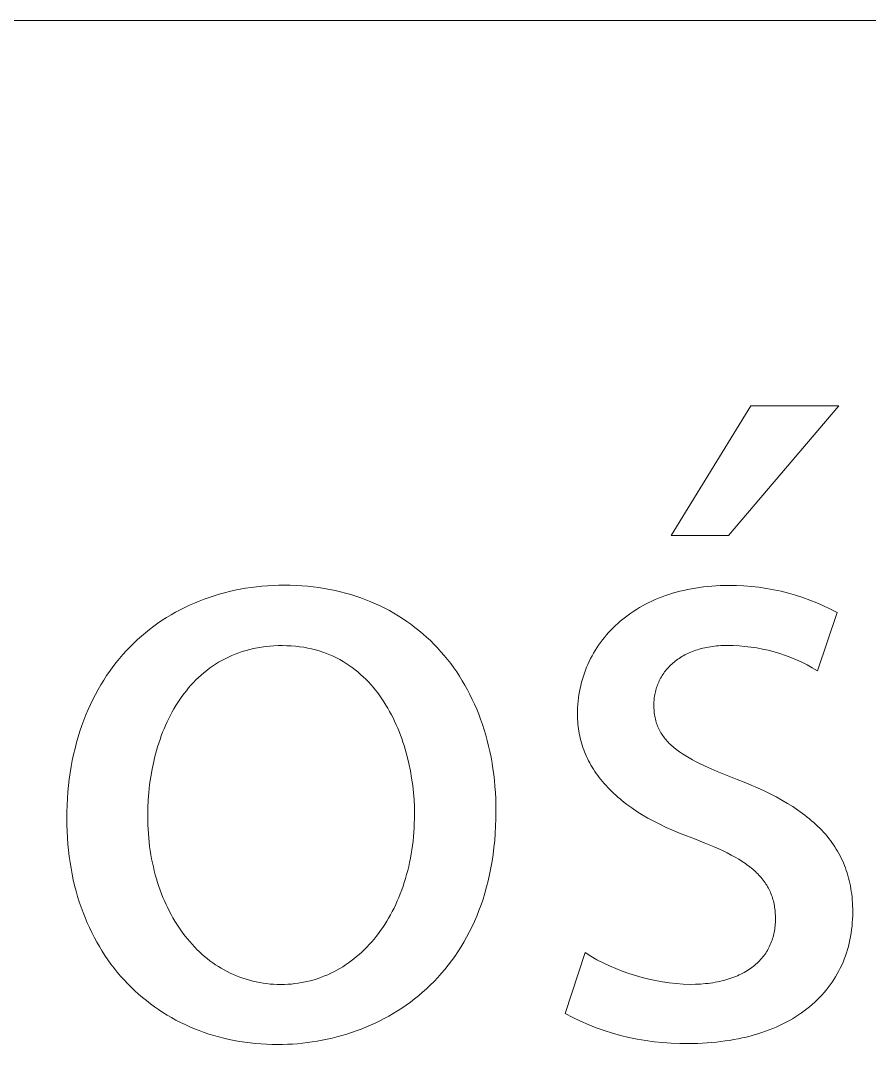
# Model space of a CAD drawing. Header units: millimetres. Extents: x 578 to 4608, y -138 to 2677.
# Drawn here: x 4039.13 to 4076.89, y -71.23 to -25.69 of the extents above; entities that cross this region are included whole.
import ezdxf

# ---------------------------------------------------------------- set-up
doc = ezdxf.new("R2010")
doc.units = ezdxf.units.MM
doc.header["$MEASUREMENT"] = 0
doc.layers.add('Domyślny', color=7, linetype='Continuous', true_color=0x000000)

msp = doc.modelspace()

# ---------------------------------------------------------------- linework, layer by layer
at = {"layer": 'Domyślny', "color": 18, "lineweight": 15, "true_color": 0x000000}
for p, q in [((3085.215, -25.685), (4604.452, -25.685)), ((4068.06, -48.598), (4071.603, -42.827)), ((4075.521, -42.827), (4070.609, -48.598)), ((4071.603, -42.827), (4075.521, -42.827)), ((4070.609, -48.598), (4068.06, -48.598)), ((4048.665, -51.029), (4048.902, -50.982)), ((4048.902, -50.982), (4049.14, -50.941)), ((4049.14, -50.941), (4049.381, -50.905)), ((4049.381, -50.905), (4049.624, -50.874)), ((4049.624, -50.874), (4049.869, -50.849)), ((4049.869, -50.849), (4050.115, -50.83)), ((4050.115, -50.83), (4050.364, -50.816)), ((4050.364, -50.816), (4050.614, -50.807)), ((4050.614, -50.807), (4050.866, -50.804)), ((4050.866, -50.804), (4051.128, -50.807)), ((4051.128, -50.807), (4051.387, -50.816)), ((4051.387, -50.816), (4051.643, -50.831)), ((4051.643, -50.831), (4051.897, -50.852)), ((4051.897, -50.852), (4052.147, -50.878)), ((4052.147, -50.878), (4052.395, -50.91)), ((4052.395, -50.91), (4052.64, -50.948)), ((4052.64, -50.948), (4052.881, -50.991)), ((4052.881, -50.991), (4053.12, -51.04)), ((4068.622, -51.032), (4068.792, -50.994)), ((4068.792, -50.994), (4068.965, -50.96)), ((4068.965, -50.96), (4069.141, -50.93)), ((4069.141, -50.93), (4069.319, -50.903)), ((4069.319, -50.903), (4069.499, -50.879)), ((4069.499, -50.879), (4069.683, -50.859)), ((4069.683, -50.859), (4069.868, -50.842)), ((4069.868, -50.842), (4070.057, -50.829)), ((4070.057, -50.829), (4070.247, -50.82)), ((4070.247, -50.82), (4070.441, -50.814)), ((4070.441, -50.814), (4070.636, -50.812)), ((4070.636, -50.812), (4070.97, -50.816)), ((4070.97, -50.816), (4071.304, -50.83)), ((4071.304, -50.83), (4071.636, -50.856)), ((4071.636, -50.856), (4071.968, -50.893)), ((4071.968, -50.893), (4072.298, -50.942)), ((4072.298, -50.942), (4072.627, -51.001)), ((4072.627, -51.001), (4072.953, -51.071)), ((4047.078, -51.506), (4047.297, -51.422)), ((4047.297, -51.422), (4047.519, -51.344)), ((4047.519, -51.344), (4047.743, -51.27)), ((4047.743, -51.27), (4047.97, -51.202)), ((4047.97, -51.202), (4048.199, -51.139)), ((4048.199, -51.139), (4048.431, -51.081)), ((4048.431, -51.081), (4048.665, -51.029)), ((4053.12, -51.04), (4053.356, -51.095)), ((4053.356, -51.095), (4053.588, -51.155)), ((4053.588, -51.155), (4053.818, -51.22)), ((4053.818, -51.22), (4054.044, -51.291)), ((4054.044, -51.291), (4054.267, -51.367)), ((4054.267, -51.367), (4054.487, -51.449)), ((4054.487, -51.449), (4054.703, -51.535)), ((4067.212, -51.509), (4067.358, -51.444)), ((4067.358, -51.444), (4067.506, -51.382)), ((4067.506, -51.382), (4067.658, -51.322)), ((4067.658, -51.322), (4067.811, -51.266)), ((4067.811, -51.266), (4067.968, -51.213)), ((4067.968, -51.213), (4068.128, -51.163)), ((4068.128, -51.163), (4068.29, -51.116)), ((4068.29, -51.116), (4068.455, -51.072)), ((4068.455, -51.072), (4068.622, -51.032)), ((4072.953, -51.071), (4073.277, -51.153)), ((4073.277, -51.153), (4073.598, -51.245)), ((4073.598, -51.245), (4073.915, -51.348)), ((4073.915, -51.348), (4074.229, -51.462)), ((4074.229, -51.462), (4074.539, -51.586)), ((4046.027, -52.004), (4046.232, -51.895)), ((4046.232, -51.895), (4046.439, -51.79)), ((4046.439, -51.79), (4046.649, -51.69)), ((4046.649, -51.69), (4046.862, -51.596)), ((4046.862, -51.596), (4047.078, -51.506)), ((4054.703, -51.535), (4054.916, -51.627)), ((4054.916, -51.627), (4055.126, -51.724)), ((4055.126, -51.724), (4055.332, -51.826)), ((4055.332, -51.826), (4055.534, -51.933)), ((4066.399, -51.958), (4066.527, -51.877)), ((4066.527, -51.877), (4066.659, -51.798)), ((4066.659, -51.798), (4066.793, -51.721)), ((4066.793, -51.721), (4066.93, -51.648)), ((4066.93, -51.648), (4067.07, -51.577)), ((4067.07, -51.577), (4067.212, -51.509)), ((4074.539, -51.586), (4074.844, -51.721)), ((4074.844, -51.721), (4075.145, -51.865)), ((4075.145, -51.865), (4075.441, -52.02)), ((4045.243, -52.494), (4045.434, -52.364)), ((4045.434, -52.364), (4045.628, -52.239)), ((4045.628, -52.239), (4045.826, -52.119)), ((4045.826, -52.119), (4046.027, -52.004)), ((4055.534, -51.933), (4055.733, -52.045)), ((4055.733, -52.045), (4055.929, -52.162)), ((4055.929, -52.162), (4056.12, -52.284)), ((4056.12, -52.284), (4056.308, -52.41)), ((4065.803, -52.404), (4065.916, -52.31)), ((4065.916, -52.31), (4066.032, -52.218)), ((4066.032, -52.218), (4066.152, -52.129)), ((4066.152, -52.129), (4066.274, -52.042)), ((4066.274, -52.042), (4066.399, -51.958)), ((4075.441, -52.02), (4074.569, -54.61)), ((4044.69, -52.914), (4044.871, -52.769)), ((4044.871, -52.769), (4045.055, -52.629)), ((4045.055, -52.629), (4045.243, -52.494)), ((4056.308, -52.41), (4056.493, -52.542)), ((4056.493, -52.542), (4056.673, -52.678)), ((4056.673, -52.678), (4056.85, -52.819)), ((4056.85, -52.819), (4057.023, -52.964)), ((4065.283, -52.908), (4065.38, -52.803)), ((4065.38, -52.803), (4065.481, -52.7)), ((4065.481, -52.7), (4065.585, -52.599)), ((4065.585, -52.599), (4065.692, -52.5)), ((4065.692, -52.5), (4065.803, -52.404)), ((4044.171, -53.378), (4044.34, -53.218)), ((4044.34, -53.218), (4044.513, -53.064)), ((4044.513, -53.064), (4044.69, -52.914)), ((4057.023, -52.964), (4057.191, -53.114)), ((4057.191, -53.114), (4057.356, -53.268)), ((4057.356, -53.268), (4057.517, -53.427)), ((4064.923, -53.35), (4065.008, -53.236)), ((4065.008, -53.236), (4065.097, -53.125)), ((4065.097, -53.125), (4065.188, -53.015)), ((4065.188, -53.015), (4065.283, -52.908)), ((4043.686, -53.885), (4043.844, -53.711)), ((4043.844, -53.711), (4044.005, -53.542)), ((4044.005, -53.542), (4044.171, -53.378)), ((4049.159, -53.707), (4048.995, -53.756)), ((4049.326, -53.662), (4049.159, -53.707)), ((4049.496, -53.622), (4049.326, -53.662)), ((4049.67, -53.587), (4049.496, -53.622)), ((4049.848, -53.557), (4049.67, -53.587)), ((4050.028, -53.533), (4049.848, -53.557)), ((4050.213, -53.514), (4050.028, -53.533)), ((4050.4, -53.5), (4050.213, -53.514)), ((4050.591, -53.491), (4050.4, -53.5)), ((4050.786, -53.489), (4050.591, -53.491)), ((4050.981, -53.492), (4050.786, -53.489)), ((4051.172, -53.501), (4050.981, -53.492)), ((4051.36, -53.516), (4051.172, -53.501)), ((4051.544, -53.536), (4051.36, -53.516)), ((4051.724, -53.563), (4051.544, -53.536)), ((4051.901, -53.595), (4051.724, -53.563)), ((4052.074, -53.632), (4051.901, -53.595)), ((4052.244, -53.675), (4052.074, -53.632)), ((4052.41, -53.723), (4052.244, -53.675)), ((4052.573, -53.776), (4052.41, -53.723)), ((4057.517, -53.427), (4057.674, -53.591)), ((4057.674, -53.591), (4057.827, -53.759)), ((4064.616, -53.822), (4064.688, -53.702)), ((4064.688, -53.702), (4064.763, -53.582)), ((4064.763, -53.582), (4064.841, -53.465)), ((4064.841, -53.465), (4064.923, -53.35)), ((4069.088, -53.72), (4069.014, -53.748)), ((4069.163, -53.694), (4069.088, -53.72)), ((4069.239, -53.67), (4069.163, -53.694)), ((4069.317, -53.646), (4069.239, -53.67)), ((4069.397, -53.624), (4069.317, -53.646)), ((4069.477, -53.604), (4069.397, -53.624)), ((4069.56, -53.585), (4069.477, -53.604)), ((4069.643, -53.568), (4069.56, -53.585)), ((4069.728, -53.552), (4069.643, -53.568)), ((4069.815, -53.538), (4069.728, -53.552)), ((4069.902, -53.525), (4069.815, -53.538)), ((4069.992, -53.514), (4069.902, -53.525)), ((4070.082, -53.505), (4069.992, -53.514)), ((4070.174, -53.497), (4070.082, -53.505)), ((4070.267, -53.491), (4070.174, -53.497)), ((4070.362, -53.487), (4070.267, -53.491)), ((4070.458, -53.484), (4070.362, -53.487)), ((4070.556, -53.483), (4070.458, -53.484)), ((4070.82, -53.486), (4070.556, -53.483)), ((4071.083, -53.499), (4070.82, -53.486)), ((4071.346, -53.521), (4071.083, -53.499)), ((4071.608, -53.551), (4071.346, -53.521)), ((4071.869, -53.591), (4071.608, -53.551)), ((4072.129, -53.64), (4071.869, -53.591)), ((4072.386, -53.698), (4072.129, -53.64)), ((4072.641, -53.765), (4072.386, -53.698)), ((4043.383, -54.247), (4043.533, -54.064)), ((4043.533, -54.064), (4043.686, -53.885)), ((4048.082, -54.15), (4047.941, -54.231)), ((4048.226, -54.074), (4048.082, -54.15)), ((4048.373, -54.001), (4048.226, -54.074)), ((4048.524, -53.933), (4048.373, -54.001)), ((4048.677, -53.87), (4048.524, -53.933)), ((4048.835, -53.811), (4048.677, -53.87)), ((4048.995, -53.756), (4048.835, -53.811)), ((4052.731, -53.834), (4052.573, -53.776)), ((4052.887, -53.897), (4052.731, -53.834)), ((4053.039, -53.964), (4052.887, -53.897)), ((4053.188, -54.037), (4053.039, -53.964)), ((4053.333, -54.113), (4053.188, -54.037)), ((4053.474, -54.194), (4053.333, -54.113)), ((4053.613, -54.28), (4053.474, -54.194)), ((4057.827, -53.759), (4057.975, -53.931)), ((4057.975, -53.931), (4058.12, -54.107)), ((4058.12, -54.107), (4058.26, -54.288)), ((4064.361, -54.323), (4064.42, -54.195)), ((4064.42, -54.195), (4064.482, -54.069)), ((4064.482, -54.069), (4064.547, -53.945)), ((4064.547, -53.945), (4064.616, -53.822)), ((4068.247, -54.178), (4068.193, -54.222)), ((4068.303, -54.136), (4068.247, -54.178)), ((4068.36, -54.095), (4068.303, -54.136)), ((4068.419, -54.055), (4068.36, -54.095)), ((4068.479, -54.016), (4068.419, -54.055)), ((4068.541, -53.978), (4068.479, -54.016)), ((4068.604, -53.941), (4068.541, -53.978)), ((4068.669, -53.906), (4068.604, -53.941)), ((4068.735, -53.872), (4068.669, -53.906)), ((4068.803, -53.839), (4068.735, -53.872)), ((4068.872, -53.807), (4068.803, -53.839)), ((4068.942, -53.777), (4068.872, -53.807)), ((4069.014, -53.748), (4068.942, -53.777)), ((4072.894, -53.841), (4072.641, -53.765)), ((4073.144, -53.926), (4072.894, -53.841)), ((4073.391, -54.019), (4073.144, -53.926)), ((4073.634, -54.121), (4073.391, -54.019)), ((4073.874, -54.231), (4073.634, -54.121)), ((4042.961, -54.825), (4043.098, -54.628)), ((4043.098, -54.628), (4043.238, -54.435)), ((4043.238, -54.435), (4043.383, -54.247)), ((4047.411, -54.595), (4047.287, -54.695)), ((4047.539, -54.498), (4047.411, -54.595)), ((4047.67, -54.405), (4047.539, -54.498)), ((4047.804, -54.316), (4047.67, -54.405)), ((4047.941, -54.231), (4047.804, -54.316)), ((4053.748, -54.369), (4053.613, -54.28)), ((4053.879, -54.463), (4053.748, -54.369)), ((4054.008, -54.56), (4053.879, -54.463)), ((4054.132, -54.662), (4054.008, -54.56)), ((4058.26, -54.288), (4058.395, -54.473)), ((4058.395, -54.473), (4058.527, -54.661)), ((4064.206, -54.715), (4064.254, -54.583)), ((4064.254, -54.583), (4064.306, -54.452)), ((4064.306, -54.452), (4064.361, -54.323)), ((4067.815, -54.607), (4067.774, -54.659)), ((4067.856, -54.556), (4067.815, -54.607)), ((4067.9, -54.505), (4067.856, -54.556)), ((4067.945, -54.455), (4067.9, -54.505)), ((4067.991, -54.407), (4067.945, -54.455)), ((4068.039, -54.359), (4067.991, -54.407)), ((4068.089, -54.312), (4068.039, -54.359)), ((4068.14, -54.267), (4068.089, -54.312)), ((4068.193, -54.222), (4068.14, -54.267)), ((4074.11, -54.349), (4073.874, -54.231)), ((4074.342, -54.476), (4074.11, -54.349)), ((4074.569, -54.61), (4074.342, -54.476)), ((4042.702, -55.234), (4042.829, -55.027)), ((4042.829, -55.027), (4042.961, -54.825)), ((4046.933, -55.018), (4046.821, -55.132)), ((4047.048, -54.907), (4046.933, -55.018)), ((4047.166, -54.799), (4047.048, -54.907)), ((4047.287, -54.695), (4047.166, -54.799)), ((4054.254, -54.767), (4054.132, -54.662)), ((4054.372, -54.875), (4054.254, -54.767)), ((4054.488, -54.987), (4054.372, -54.875)), ((4054.599, -55.103), (4054.488, -54.987)), ((4054.708, -55.222), (4054.599, -55.103)), ((4058.527, -54.661), (4058.654, -54.854)), ((4058.654, -54.854), (4058.777, -55.051)), ((4058.777, -55.051), (4058.895, -55.252)), ((4064.082, -55.119), (4064.12, -54.983)), ((4064.12, -54.983), (4064.161, -54.848)), ((4064.161, -54.848), (4064.206, -54.715)), ((4067.51, -55.108), (4067.484, -55.168)), ((4067.537, -55.049), (4067.51, -55.108)), ((4067.566, -54.991), (4067.537, -55.049)), ((4067.597, -54.934), (4067.566, -54.991)), ((4067.629, -54.878), (4067.597, -54.934)), ((4067.663, -54.822), (4067.629, -54.878)), ((4067.699, -54.767), (4067.663, -54.822)), ((4067.736, -54.713), (4067.699, -54.767)), ((4067.774, -54.659), (4067.736, -54.713)), ((4042.461, -55.66), (4042.579, -55.445)), ((4042.579, -55.445), (4042.702, -55.234)), ((4046.505, -55.495), (4046.405, -55.622)), ((4046.607, -55.371), (4046.505, -55.495)), ((4046.712, -55.25), (4046.607, -55.371)), ((4046.821, -55.132), (4046.712, -55.25)), ((4054.814, -55.343), (4054.708, -55.222)), ((4054.916, -55.468), (4054.814, -55.343)), ((4055.015, -55.596), (4054.916, -55.468)), ((4058.895, -55.252), (4059.009, -55.457)), ((4059.009, -55.457), (4059.118, -55.666)), ((4063.965, -55.676), (4063.989, -55.535)), ((4063.989, -55.535), (4064.016, -55.395)), ((4064.016, -55.395), (4064.047, -55.257)), ((4064.047, -55.257), (4064.082, -55.119)), ((4067.363, -55.537), (4067.349, -55.601)), ((4067.379, -55.474), (4067.363, -55.537)), ((4067.397, -55.412), (4067.379, -55.474)), ((4067.416, -55.35), (4067.397, -55.412)), ((4067.437, -55.288), (4067.416, -55.35)), ((4067.46, -55.228), (4067.437, -55.288)), ((4067.484, -55.168), (4067.46, -55.228)), ((4042.239, -56.105), (4042.348, -55.881)), ((4042.348, -55.881), (4042.461, -55.66)), ((4046.126, -56.019), (4046.039, -56.157)), ((4046.216, -55.884), (4046.126, -56.019)), ((4046.309, -55.751), (4046.216, -55.884)), ((4046.405, -55.622), (4046.309, -55.751)), ((4055.111, -55.726), (4055.015, -55.596)), ((4055.204, -55.859), (4055.111, -55.726)), ((4055.294, -55.995), (4055.204, -55.859)), ((4055.38, -56.133), (4055.294, -55.995)), ((4059.118, -55.666), (4059.222, -55.879)), ((4059.222, -55.879), (4059.322, -56.095)), ((4063.916, -56.105), (4063.929, -55.961)), ((4063.929, -55.961), (4063.945, -55.818)), ((4063.945, -55.818), (4063.965, -55.676)), ((4067.298, -55.993), (4067.295, -56.06)), ((4067.302, -55.927), (4067.298, -55.993)), ((4067.308, -55.861), (4067.302, -55.927)), ((4067.316, -55.795), (4067.308, -55.861)), ((4067.325, -55.73), (4067.316, -55.795)), ((4067.336, -55.665), (4067.325, -55.73)), ((4067.349, -55.601), (4067.336, -55.665)), ((4042.037, -56.568), (4042.136, -56.334)), ((4042.136, -56.334), (4042.239, -56.105)), ((4045.874, -56.441), (4045.797, -56.586)), ((4045.955, -56.298), (4045.874, -56.441)), ((4046.039, -56.157), (4045.955, -56.298)), ((4055.464, -56.273), (4055.38, -56.133)), ((4055.544, -56.416), (4055.464, -56.273)), ((4055.622, -56.56), (4055.544, -56.416)), ((4059.322, -56.095), (4059.417, -56.315)), ((4059.417, -56.315), (4059.508, -56.539)), ((4063.899, -56.543), (4063.901, -56.396)), ((4063.901, -56.396), (4063.907, -56.25)), ((4063.907, -56.25), (4063.916, -56.105)), ((4067.295, -56.06), (4067.295, -56.127)), ((4067.295, -56.127), (4067.295, -56.202)), ((4067.295, -56.202), (4067.298, -56.277)), ((4067.298, -56.277), (4067.302, -56.35)), ((4067.302, -56.35), (4067.308, -56.421)), ((4067.308, -56.421), (4067.316, -56.492)), ((4041.855, -57.048), (4041.943, -56.806)), ((4041.943, -56.806), (4042.037, -56.568)), ((4045.65, -56.883), (4045.581, -57.035)), ((4045.722, -56.734), (4045.65, -56.883)), ((4045.797, -56.586), (4045.722, -56.734)), ((4055.697, -56.707), (4055.622, -56.56)), ((4055.768, -56.855), (4055.697, -56.707)), ((4055.837, -57.005), (4055.768, -56.855)), ((4059.508, -56.539), (4059.593, -56.766)), ((4059.593, -56.766), (4059.674, -56.997)), ((4063.9, -56.652), (4063.899, -56.543)), ((4063.904, -56.761), (4063.9, -56.652)), ((4063.91, -56.869), (4063.904, -56.761)), ((4063.919, -56.976), (4063.91, -56.869)), ((4067.316, -56.492), (4067.326, -56.561)), ((4067.326, -56.561), (4067.337, -56.629)), ((4067.337, -56.629), (4067.35, -56.696)), ((4067.35, -56.696), (4067.364, -56.762)), ((4067.364, -56.762), (4067.381, -56.827)), ((4067.381, -56.827), (4067.399, -56.89)), ((4067.399, -56.89), (4067.419, -56.953)), ((4041.694, -57.546), (4041.772, -57.295)), ((4041.772, -57.295), (4041.855, -57.048)), ((4045.452, -57.344), (4045.392, -57.502)), ((4045.515, -57.189), (4045.452, -57.344)), ((4045.581, -57.035), (4045.515, -57.189)), ((4055.903, -57.157), (4055.837, -57.005)), ((4055.965, -57.31), (4055.903, -57.157)), ((4056.025, -57.465), (4055.965, -57.31)), ((4059.674, -56.997), (4059.75, -57.232)), ((4059.75, -57.232), (4059.821, -57.47)), ((4063.93, -57.083), (4063.919, -56.976)), ((4063.943, -57.189), (4063.93, -57.083)), ((4063.959, -57.295), (4063.943, -57.189)), ((4063.978, -57.4), (4063.959, -57.295)), ((4067.419, -56.953), (4067.441, -57.015)), ((4067.441, -57.015), (4067.464, -57.076)), ((4067.464, -57.076), (4067.49, -57.135)), ((4067.49, -57.135), (4067.517, -57.194)), ((4067.517, -57.194), (4067.545, -57.252)), ((4067.545, -57.252), (4067.576, -57.309)), ((4067.576, -57.309), (4067.609, -57.365)), ((4067.609, -57.365), (4067.643, -57.421)), ((4041.554, -58.061), (4041.621, -57.801)), ((4041.621, -57.801), (4041.694, -57.546)), ((4045.281, -57.822), (4045.229, -57.984)), ((4045.335, -57.661), (4045.281, -57.822)), ((4045.392, -57.502), (4045.335, -57.661)), ((4056.082, -57.62), (4056.025, -57.465)), ((4056.137, -57.777), (4056.082, -57.62)), ((4056.188, -57.935), (4056.137, -57.777)), ((4059.821, -57.47), (4059.887, -57.711)), ((4059.887, -57.711), (4059.948, -57.956)), ((4063.998, -57.504), (4063.978, -57.4)), ((4064.022, -57.608), (4063.998, -57.504)), ((4064.048, -57.711), (4064.022, -57.608)), ((4064.076, -57.814), (4064.048, -57.711)), ((4064.107, -57.915), (4064.076, -57.814)), ((4067.643, -57.421), (4067.679, -57.475)), ((4067.679, -57.475), (4067.717, -57.529)), ((4067.717, -57.529), (4067.756, -57.582)), ((4067.756, -57.582), (4067.798, -57.635)), ((4067.798, -57.635), (4067.841, -57.686)), ((4067.841, -57.686), (4067.886, -57.737)), ((4067.886, -57.737), (4067.933, -57.788)), ((4067.933, -57.788), (4067.982, -57.838)), ((4067.982, -57.838), (4068.032, -57.887)), ((4041.492, -58.325), (4041.554, -58.061)), ((4045.181, -58.147), (4045.135, -58.312)), ((4045.229, -57.984), (4045.181, -58.147)), ((4056.236, -58.094), (4056.188, -57.935)), ((4056.325, -58.414), (4056.236, -58.094)), ((4059.948, -57.956), (4060.004, -58.204)), ((4060.004, -58.204), (4060.054, -58.455)), ((4064.14, -58.016), (4064.107, -57.915)), ((4064.176, -58.117), (4064.14, -58.016)), ((4064.214, -58.217), (4064.176, -58.117)), ((4064.255, -58.316), (4064.214, -58.217)), ((4068.032, -57.887), (4068.085, -57.935)), ((4068.085, -57.935), (4068.139, -57.983)), ((4068.139, -57.983), (4068.195, -58.031)), ((4068.195, -58.031), (4068.253, -58.078)), ((4068.253, -58.078), (4068.313, -58.125)), ((4068.313, -58.125), (4068.375, -58.171)), ((4068.375, -58.171), (4068.439, -58.217)), ((4068.439, -58.217), (4068.572, -58.307)), ((4041.385, -58.865), (4041.435, -58.593)), ((4041.435, -58.593), (4041.492, -58.325)), ((4045.053, -58.646), (4044.982, -58.984)), ((4045.093, -58.479), (4045.053, -58.646)), ((4045.135, -58.312), (4045.093, -58.479)), ((4056.403, -58.737), (4056.325, -58.414)), ((4056.469, -59.06), (4056.403, -58.737)), ((4060.054, -58.455), (4060.1, -58.71)), ((4060.1, -58.71), (4060.141, -58.968)), ((4064.298, -58.414), (4064.255, -58.316)), ((4064.344, -58.512), (4064.298, -58.414)), ((4064.392, -58.609), (4064.344, -58.512)), ((4064.443, -58.705), (4064.392, -58.609)), ((4064.496, -58.801), (4064.443, -58.705)), ((4068.572, -58.307), (4068.712, -58.397)), ((4068.712, -58.397), (4068.86, -58.485)), ((4068.86, -58.485), (4069.016, -58.572)), ((4069.016, -58.572), (4069.179, -58.659)), ((4069.179, -58.659), (4069.35, -58.745)), ((4069.35, -58.745), (4069.715, -58.916)), ((4041.3, -59.422), (4041.34, -59.142)), ((4041.34, -59.142), (4041.385, -58.865)), ((4044.982, -58.984), (4044.922, -59.325)), ((4056.525, -59.384), (4056.469, -59.06)), ((4060.141, -58.968), (4060.176, -59.228)), ((4064.552, -58.896), (4064.496, -58.801)), ((4064.61, -58.99), (4064.552, -58.896)), ((4064.671, -59.083), (4064.61, -58.99)), ((4064.735, -59.176), (4064.671, -59.083)), ((4064.801, -59.268), (4064.735, -59.176)), ((4069.715, -58.916), (4070.111, -59.089)), ((4070.111, -59.089), (4070.999, -59.442)), ((4041.267, -59.707), (4041.3, -59.422)), ((4044.922, -59.325), (4044.873, -59.669)), ((4056.571, -59.708), (4056.525, -59.384)), ((4060.176, -59.228), (4060.206, -59.492)), ((4060.206, -59.492), (4060.23, -59.759)), ((4064.869, -59.359), (4064.801, -59.268)), ((4064.94, -59.449), (4064.869, -59.359)), ((4065.014, -59.539), (4064.94, -59.449)), ((4065.09, -59.627), (4065.014, -59.539)), ((4065.169, -59.715), (4065.09, -59.627)), ((4070.999, -59.442), (4071.312, -59.565)), ((4071.312, -59.565), (4071.616, -59.691)), ((4041.218, -60.289), (4041.24, -59.996)), ((4041.24, -59.996), (4041.267, -59.707)), ((4044.835, -60.015), (4044.808, -60.362)), ((4044.873, -59.669), (4044.835, -60.015)), ((4056.606, -60.03), (4056.571, -59.708)), ((4056.631, -60.349), (4056.606, -60.03)), ((4060.23, -59.759), (4060.249, -60.029)), ((4060.249, -60.029), (4060.263, -60.302)), ((4065.25, -59.803), (4065.169, -59.715)), ((4065.334, -59.889), (4065.25, -59.803)), ((4065.421, -59.975), (4065.334, -59.889)), ((4065.51, -60.059), (4065.421, -59.975)), ((4065.601, -60.143), (4065.51, -60.059)), ((4071.616, -59.691), (4071.91, -59.819)), ((4071.91, -59.819), (4072.194, -59.95)), ((4072.194, -59.95), (4072.469, -60.084)), ((4072.469, -60.084), (4072.734, -60.221)), ((4041.203, -60.586), (4041.218, -60.289)), ((4044.808, -60.362), (4044.792, -60.71)), ((4056.646, -60.665), (4056.631, -60.349)), ((4060.263, -60.302), (4060.271, -60.578)), ((4065.696, -60.226), (4065.601, -60.143)), ((4065.793, -60.309), (4065.696, -60.226)), ((4065.892, -60.39), (4065.793, -60.309)), ((4066.099, -60.55), (4065.892, -60.39)), ((4066.316, -60.707), (4066.099, -60.55)), ((4072.734, -60.221), (4072.989, -60.361)), ((4072.989, -60.361), (4073.234, -60.504)), ((4073.234, -60.504), (4073.47, -60.651)), ((4041.19, -61.192), (4041.193, -60.887)), ((4041.193, -60.887), (4041.203, -60.586)), ((4044.792, -60.71), (4044.787, -61.058)), ((4056.651, -60.977), (4056.646, -60.665)), ((4056.649, -61.183), (4056.651, -60.977)), ((4060.271, -60.578), (4060.274, -60.856)), ((4060.274, -60.856), (4060.271, -61.192)), ((4066.543, -60.861), (4066.316, -60.707)), ((4066.781, -61.01), (4066.543, -60.861)), ((4067.03, -61.156), (4066.781, -61.01)), ((4073.47, -60.651), (4073.695, -60.801)), ((4073.695, -60.801), (4073.911, -60.956)), ((4073.911, -60.956), (4074.015, -61.034)), ((4041.193, -61.479), (4041.19, -61.192)), ((4041.202, -61.763), (4041.193, -61.479)), ((4044.787, -61.058), (4044.789, -61.257)), ((4044.789, -61.257), (4044.794, -61.455)), ((4044.794, -61.455), (4044.803, -61.651)), ((4056.634, -61.588), (4056.643, -61.386)), ((4056.643, -61.386), (4056.649, -61.183)), ((4060.271, -61.192), (4060.26, -61.521)), ((4067.289, -61.299), (4067.03, -61.156)), ((4067.558, -61.437), (4067.289, -61.299)), ((4067.838, -61.572), (4067.558, -61.437)), ((4074.015, -61.034), (4074.117, -61.114)), ((4074.117, -61.114), (4074.216, -61.194)), ((4074.216, -61.194), (4074.313, -61.276)), ((4074.313, -61.276), (4074.408, -61.359)), ((4074.408, -61.359), (4074.499, -61.443)), ((4074.499, -61.443), (4074.589, -61.527)), ((4041.217, -62.043), (4041.202, -61.763)), ((4044.803, -61.651), (4044.815, -61.845)), ((4044.815, -61.845), (4044.831, -62.038)), ((4056.605, -61.986), (4056.621, -61.788)), ((4056.621, -61.788), (4056.634, -61.588)), ((4060.242, -61.845), (4060.217, -62.163)), ((4060.26, -61.521), (4060.242, -61.845)), ((4068.129, -61.703), (4067.838, -61.572)), ((4068.431, -61.83), (4068.129, -61.703)), ((4068.743, -61.953), (4068.431, -61.83)), ((4074.589, -61.527), (4074.676, -61.613)), ((4074.676, -61.613), (4074.76, -61.701)), ((4074.76, -61.701), (4074.842, -61.789)), ((4074.842, -61.789), (4074.921, -61.878)), ((4074.921, -61.878), (4074.998, -61.969)), ((4041.237, -62.32), (4041.217, -62.043)), ((4041.264, -62.593), (4041.237, -62.32)), ((4044.831, -62.038), (4044.851, -62.229)), ((4044.851, -62.229), (4044.874, -62.418)), ((4056.535, -62.567), (4056.561, -62.375)), ((4056.561, -62.375), (4056.585, -62.181)), ((4056.585, -62.181), (4056.605, -61.986)), ((4060.217, -62.163), (4060.185, -62.475)), ((4069.066, -62.072), (4068.743, -61.953)), ((4069.538, -62.253), (4069.066, -62.072)), ((4069.974, -62.434), (4069.538, -62.253)), ((4074.998, -61.969), (4075.073, -62.061)), ((4075.073, -62.061), (4075.145, -62.154)), ((4075.145, -62.154), (4075.214, -62.248)), ((4075.214, -62.248), (4075.281, -62.344)), ((4075.281, -62.344), (4075.346, -62.441)), ((4041.295, -62.863), (4041.264, -62.593)), ((4044.874, -62.418), (4044.9, -62.605)), ((4044.9, -62.605), (4044.929, -62.791)), ((4044.929, -62.791), (4044.962, -62.974)), ((4056.47, -62.944), (4056.504, -62.756)), ((4056.504, -62.756), (4056.535, -62.567)), ((4060.147, -62.781), (4060.102, -63.081)), ((4060.185, -62.475), (4060.147, -62.781)), ((4070.178, -62.525), (4069.974, -62.434)), ((4070.374, -62.617), (4070.178, -62.525)), ((4070.56, -62.709), (4070.374, -62.617)), ((4070.738, -62.802), (4070.56, -62.709)), ((4070.908, -62.896), (4070.738, -62.802)), ((4075.346, -62.441), (4075.408, -62.539)), ((4075.408, -62.539), (4075.467, -62.638)), ((4075.467, -62.638), (4075.524, -62.739)), ((4075.524, -62.739), (4075.579, -62.841)), ((4075.579, -62.841), (4075.63, -62.945)), ((4041.333, -63.129), (4041.295, -62.863)), ((4041.376, -63.392), (4041.333, -63.129)), ((4044.962, -62.974), (4044.998, -63.156)), ((4044.998, -63.156), (4045.038, -63.335)), ((4056.393, -63.312), (4056.433, -63.129)), ((4056.433, -63.129), (4056.47, -62.944)), ((4060.102, -63.081), (4060.05, -63.375)), ((4071.069, -62.991), (4070.908, -62.896)), ((4071.222, -63.087), (4071.069, -62.991)), ((4071.367, -63.185), (4071.222, -63.087)), ((4071.436, -63.234), (4071.367, -63.185)), ((4071.504, -63.284), (4071.436, -63.234)), ((4071.569, -63.334), (4071.504, -63.284)), ((4075.63, -62.945), (4075.68, -63.05)), ((4075.68, -63.05), (4075.727, -63.156)), ((4075.727, -63.156), (4075.771, -63.264)), ((4075.771, -63.264), (4075.813, -63.373)), ((4041.424, -63.651), (4041.376, -63.392)), ((4041.478, -63.906), (4041.424, -63.651)), ((4045.038, -63.335), (4045.08, -63.512)), ((4045.08, -63.512), (4045.126, -63.687)), ((4045.126, -63.687), (4045.175, -63.86)), ((4056.252, -63.846), (4056.302, -63.67)), ((4056.302, -63.67), (4056.349, -63.492)), ((4056.349, -63.492), (4056.393, -63.312)), ((4059.992, -63.664), (4059.928, -63.947)), ((4060.05, -63.375), (4059.992, -63.664)), ((4071.632, -63.385), (4071.569, -63.334)), ((4071.694, -63.436), (4071.632, -63.385)), ((4071.753, -63.488), (4071.694, -63.436)), ((4071.81, -63.54), (4071.753, -63.488)), ((4071.866, -63.592), (4071.81, -63.54)), ((4071.92, -63.645), (4071.866, -63.592)), ((4071.971, -63.699), (4071.92, -63.645)), ((4072.021, -63.753), (4071.971, -63.699)), ((4072.069, -63.808), (4072.021, -63.753)), ((4075.813, -63.373), (4075.852, -63.484)), ((4075.852, -63.484), (4075.889, -63.596)), ((4075.889, -63.596), (4075.924, -63.71)), ((4075.924, -63.71), (4075.955, -63.825)), ((4041.537, -64.158), (4041.478, -63.906)), ((4041.602, -64.406), (4041.537, -64.158)), ((4045.175, -63.86), (4045.227, -64.03)), ((4045.227, -64.03), (4045.282, -64.199)), ((4045.282, -64.199), (4045.34, -64.364)), ((4056.084, -64.358), (4056.143, -64.19)), ((4056.143, -64.19), (4056.199, -64.019)), ((4056.199, -64.019), (4056.252, -63.846)), ((4059.928, -63.947), (4059.858, -64.224)), ((4072.115, -63.863), (4072.069, -63.808)), ((4072.159, -63.919), (4072.115, -63.863)), ((4072.202, -63.976), (4072.159, -63.919)), ((4072.242, -64.034), (4072.202, -63.976)), ((4072.281, -64.092), (4072.242, -64.034)), ((4072.318, -64.15), (4072.281, -64.092)), ((4072.353, -64.21), (4072.318, -64.15)), ((4072.387, -64.27), (4072.353, -64.21)), ((4075.955, -63.825), (4075.985, -63.942)), ((4075.985, -63.942), (4076.011, -64.06)), ((4076.011, -64.06), (4076.035, -64.18)), ((4076.035, -64.18), (4076.057, -64.301)), ((4041.671, -64.65), (4041.602, -64.406)), ((4041.746, -64.89), (4041.671, -64.65)), ((4045.34, -64.364), (4045.401, -64.528)), ((4045.401, -64.528), (4045.465, -64.689)), ((4055.956, -64.686), (4056.021, -64.524)), ((4056.021, -64.524), (4056.084, -64.358)), ((4059.781, -64.495), (4059.699, -64.761)), ((4059.858, -64.224), (4059.781, -64.495)), ((4072.418, -64.331), (4072.387, -64.27)), ((4072.448, -64.392), (4072.418, -64.331)), ((4072.476, -64.455), (4072.448, -64.392)), ((4072.503, -64.518), (4072.476, -64.455)), ((4072.528, -64.582), (4072.503, -64.518)), ((4072.551, -64.647), (4072.528, -64.582)), ((4072.572, -64.713), (4072.551, -64.647)), ((4076.057, -64.301), (4076.076, -64.425)), ((4076.076, -64.425), (4076.093, -64.549)), ((4076.093, -64.549), (4076.107, -64.676)), ((4041.826, -65.127), (4041.746, -64.89)), ((4041.91, -65.359), (4041.826, -65.127)), ((4045.465, -64.689), (4045.532, -64.847)), ((4045.532, -64.847), (4045.602, -65.003)), ((4045.602, -65.003), (4045.675, -65.156)), ((4055.742, -65.159), (4055.816, -65.004)), ((4055.816, -65.004), (4055.887, -64.847)), ((4055.887, -64.847), (4055.956, -64.686)), ((4059.611, -65.021), (4059.518, -65.275)), ((4059.699, -64.761), (4059.611, -65.021)), ((4072.592, -64.78), (4072.572, -64.713)), ((4072.61, -64.847), (4072.592, -64.78)), ((4072.626, -64.916), (4072.61, -64.847)), ((4072.641, -64.985), (4072.626, -64.916)), ((4072.654, -65.056), (4072.641, -64.985)), ((4072.666, -65.127), (4072.654, -65.056)), ((4072.676, -65.2), (4072.666, -65.127)), ((4076.107, -64.676), (4076.118, -64.804)), ((4076.118, -64.804), (4076.127, -64.934)), ((4076.127, -64.934), (4076.134, -65.065)), ((4076.134, -65.065), (4076.137, -65.199)), ((4042, -65.588), (4041.91, -65.359)), ((4045.675, -65.156), (4045.75, -65.307)), ((4045.75, -65.307), (4045.829, -65.455)), ((4045.829, -65.455), (4045.91, -65.6)), ((4055.502, -65.606), (4055.585, -65.46)), ((4055.585, -65.46), (4055.665, -65.311)), ((4055.665, -65.311), (4055.742, -65.159)), ((4059.418, -65.523), (4059.314, -65.766)), ((4059.518, -65.275), (4059.418, -65.523)), ((4072.684, -65.273), (4072.676, -65.2)), ((4072.691, -65.347), (4072.684, -65.273)), ((4072.696, -65.423), (4072.691, -65.347)), ((4072.7, -65.499), (4072.696, -65.423)), ((4072.702, -65.577), (4072.7, -65.499)), ((4072.703, -65.656), (4072.702, -65.577)), ((4076.137, -65.494), (4076.131, -65.653)), ((4076.137, -65.199), (4076.139, -65.334)), ((4076.139, -65.334), (4076.137, -65.494)), ((4042.094, -65.813), (4042, -65.588)), ((4042.194, -66.033), (4042.094, -65.813)), ((4042.298, -66.25), (4042.194, -66.033)), ((4045.91, -65.6), (4045.994, -65.742)), ((4045.994, -65.742), (4046.08, -65.881)), ((4046.08, -65.881), (4046.169, -66.018)), ((4046.169, -66.018), (4046.261, -66.151)), ((4055.145, -66.161), (4055.239, -66.027)), ((4055.239, -66.027), (4055.329, -65.889)), ((4055.329, -65.889), (4055.417, -65.749)), ((4055.417, -65.749), (4055.502, -65.606)), ((4059.204, -66.004), (4059.089, -66.236)), ((4059.314, -65.766), (4059.204, -66.004)), ((4072.671, -66.099), (4072.681, -66.027)), ((4072.681, -66.027), (4072.689, -65.954)), ((4072.689, -65.954), (4072.695, -65.88)), ((4072.695, -65.88), (4072.7, -65.806)), ((4072.7, -65.806), (4072.702, -65.731)), ((4072.702, -65.731), (4072.703, -65.656)), ((4076.108, -65.965), (4076.09, -66.119)), ((4076.121, -65.81), (4076.108, -65.965)), ((4076.131, -65.653), (4076.121, -65.81)), ((4042.407, -66.462), (4042.298, -66.25)), ((4042.52, -66.671), (4042.407, -66.462)), ((4046.261, -66.151), (4046.356, -66.282)), ((4046.356, -66.282), (4046.453, -66.409)), ((4046.453, -66.409), (4046.552, -66.533)), ((4054.851, -66.544), (4054.951, -66.419)), ((4054.951, -66.419), (4055.05, -66.292)), ((4055.05, -66.292), (4055.145, -66.161)), ((4058.969, -66.462), (4058.845, -66.683)), ((4059.089, -66.236), (4058.969, -66.462)), ((4072.575, -66.521), (4072.595, -66.453)), ((4072.595, -66.453), (4072.614, -66.383)), ((4072.614, -66.383), (4072.631, -66.313)), ((4072.631, -66.313), (4072.646, -66.243)), ((4072.646, -66.243), (4072.659, -66.171)), ((4072.659, -66.171), (4072.671, -66.099)), ((4076.044, -66.422), (4076.015, -66.571)), ((4076.069, -66.272), (4076.044, -66.422)), ((4076.09, -66.119), (4076.069, -66.272)), ((4042.638, -66.875), (4042.52, -66.671)), ((4042.76, -67.075), (4042.638, -66.875)), ((4046.552, -66.533), (4046.654, -66.655)), ((4046.654, -66.655), (4046.759, -66.772)), ((4046.759, -66.772), (4046.866, -66.887)), ((4046.866, -66.887), (4046.975, -66.998)), ((4054.423, -67.009), (4054.534, -66.898)), ((4054.534, -66.898), (4054.642, -66.783)), ((4054.642, -66.783), (4054.747, -66.665)), ((4054.747, -66.665), (4054.851, -66.544)), ((4058.715, -66.898), (4058.581, -67.108)), ((4058.845, -66.683), (4058.715, -66.898)), ((4072.379, -66.98), (4072.413, -66.917)), ((4072.413, -66.917), (4072.444, -66.853)), ((4072.444, -66.853), (4072.474, -66.788)), ((4072.474, -66.788), (4072.502, -66.722)), ((4072.502, -66.722), (4072.528, -66.656)), ((4072.528, -66.656), (4072.552, -66.589)), ((4072.552, -66.589), (4072.575, -66.521)), ((4075.946, -66.864), (4075.906, -67.008)), ((4075.982, -66.719), (4075.946, -66.864)), ((4076.015, -66.571), (4075.982, -66.719)), ((4042.887, -67.271), (4042.76, -67.075)), ((4043.018, -67.463), (4042.887, -67.271)), ((4046.975, -66.998), (4047.087, -67.106)), ((4047.087, -67.106), (4047.201, -67.21)), ((4047.201, -67.21), (4047.317, -67.311)), ((4047.317, -67.311), (4047.436, -67.409)), ((4053.959, -67.418), (4054.079, -67.321)), ((4054.079, -67.321), (4054.196, -67.221)), ((4054.196, -67.221), (4054.311, -67.116)), ((4054.311, -67.116), (4054.423, -67.009)), ((4058.442, -67.312), (4058.299, -67.511)), ((4058.581, -67.108), (4058.442, -67.312)), ((4063.349, -69.856), (4064.235, -67.145)), ((4064.235, -67.145), (4064.498, -67.306)), ((4064.498, -67.306), (4064.767, -67.457)), ((4072.045, -67.449), (4072.093, -67.394)), ((4072.093, -67.394), (4072.14, -67.338)), ((4072.14, -67.338), (4072.184, -67.281)), ((4072.184, -67.281), (4072.227, -67.222)), ((4072.227, -67.222), (4072.268, -67.163)), ((4072.268, -67.163), (4072.307, -67.103)), ((4072.307, -67.103), (4072.344, -67.042)), ((4072.344, -67.042), (4072.379, -66.98)), ((4075.814, -67.289), (4075.763, -67.427)), ((4075.862, -67.149), (4075.814, -67.289)), ((4075.906, -67.008), (4075.862, -67.149)), ((4043.153, -67.65), (4043.018, -67.463)), ((4043.292, -67.833), (4043.153, -67.65)), ((4043.436, -68.012), (4043.292, -67.833)), ((4047.436, -67.409), (4047.556, -67.503)), ((4047.556, -67.503), (4047.679, -67.593)), ((4047.679, -67.593), (4047.804, -67.679)), ((4047.804, -67.679), (4047.932, -67.762)), ((4047.932, -67.762), (4048.061, -67.841)), ((4048.061, -67.841), (4048.192, -67.916)), ((4053.2, -67.923), (4053.332, -67.849)), ((4053.332, -67.849), (4053.461, -67.77)), ((4053.461, -67.77), (4053.589, -67.688)), ((4053.589, -67.688), (4053.714, -67.602)), ((4053.714, -67.602), (4053.838, -67.512)), ((4053.838, -67.512), (4053.959, -67.418)), ((4058.151, -67.704), (4057.999, -67.892)), ((4058.299, -67.511), (4058.151, -67.704)), ((4064.767, -67.457), (4065.041, -67.599)), ((4065.041, -67.599), (4065.32, -67.732)), ((4065.32, -67.732), (4065.603, -67.855)), ((4065.603, -67.855), (4065.89, -67.969)), ((4071.525, -67.896), (4071.591, -67.851)), ((4071.591, -67.851), (4071.654, -67.805)), ((4071.654, -67.805), (4071.716, -67.757)), ((4071.716, -67.757), (4071.775, -67.709)), ((4071.775, -67.709), (4071.833, -67.659)), ((4071.833, -67.659), (4071.889, -67.609)), ((4071.889, -67.609), (4071.943, -67.557)), ((4071.943, -67.557), (4071.995, -67.504)), ((4071.995, -67.504), (4072.045, -67.449)), ((4075.586, -67.829), (4075.52, -67.959)), ((4075.649, -67.697), (4075.586, -67.829)), ((4075.708, -67.563), (4075.649, -67.697)), ((4075.763, -67.427), (4075.708, -67.563)), ((4043.584, -68.186), (4043.436, -68.012)), ((4043.735, -68.356), (4043.584, -68.186)), ((4048.192, -67.916), (4048.326, -67.988)), ((4048.326, -67.988), (4048.461, -68.055)), ((4048.461, -68.055), (4048.598, -68.119)), ((4048.598, -68.119), (4048.737, -68.178)), ((4048.737, -68.178), (4048.878, -68.233)), ((4048.878, -68.233), (4049.021, -68.284)), ((4049.021, -68.284), (4049.166, -68.331)), ((4052.229, -68.334), (4052.373, -68.288)), ((4052.373, -68.288), (4052.515, -68.237)), ((4052.515, -68.237), (4052.656, -68.183)), ((4052.656, -68.183), (4052.794, -68.124)), ((4052.794, -68.124), (4052.931, -68.061)), ((4052.931, -68.061), (4053.067, -67.994)), ((4053.067, -67.994), (4053.2, -67.923)), ((4057.684, -68.252), (4057.52, -68.423)), ((4057.844, -68.074), (4057.684, -68.252)), ((4057.999, -67.892), (4057.844, -68.074)), ((4065.89, -67.969), (4066.18, -68.073)), ((4066.18, -68.073), (4066.474, -68.167)), ((4066.474, -68.167), (4066.771, -68.251)), ((4066.771, -68.251), (4067.071, -68.325)), ((4070.591, -68.328), (4070.68, -68.3)), ((4070.68, -68.3), (4070.766, -68.27)), ((4070.766, -68.27), (4070.851, -68.239)), ((4070.851, -68.239), (4070.934, -68.207)), ((4070.934, -68.207), (4071.014, -68.172)), ((4071.014, -68.172), (4071.093, -68.137)), ((4071.093, -68.137), (4071.17, -68.1)), ((4071.17, -68.1), (4071.245, -68.062)), ((4071.245, -68.062), (4071.318, -68.022)), ((4071.318, -68.022), (4071.389, -67.981)), ((4071.389, -67.981), (4071.458, -67.939)), ((4071.458, -67.939), (4071.525, -67.896)), ((4075.378, -68.213), (4075.301, -68.337)), ((4075.451, -68.087), (4075.378, -68.213)), ((4075.52, -67.959), (4075.451, -68.087)), ((4043.891, -68.521), (4043.735, -68.356)), ((4044.051, -68.682), (4043.891, -68.521)), ((4044.214, -68.838), (4044.051, -68.682)), ((4049.166, -68.331), (4049.313, -68.374)), ((4049.313, -68.374), (4049.461, -68.413)), ((4049.461, -68.413), (4049.611, -68.447)), ((4049.611, -68.447), (4049.762, -68.476)), ((4049.762, -68.476), (4049.916, -68.502)), ((4049.916, -68.502), (4050.071, -68.522)), ((4050.071, -68.522), (4050.227, -68.539)), ((4050.227, -68.539), (4050.385, -68.55)), ((4050.385, -68.55), (4050.544, -68.557)), ((4050.544, -68.557), (4050.705, -68.56)), ((4050.705, -68.56), (4050.864, -68.558)), ((4050.864, -68.558), (4051.021, -68.551)), ((4051.021, -68.551), (4051.177, -68.539)), ((4051.177, -68.539), (4051.332, -68.523)), ((4051.332, -68.523), (4051.485, -68.503)), ((4051.485, -68.503), (4051.637, -68.478)), ((4051.637, -68.478), (4051.787, -68.448)), ((4051.787, -68.448), (4051.936, -68.415)), ((4051.936, -68.415), (4052.083, -68.377)), ((4052.083, -68.377), (4052.229, -68.334)), ((4057.182, -68.751), (4057.008, -68.907)), ((4057.353, -68.59), (4057.182, -68.751)), ((4057.52, -68.423), (4057.353, -68.59)), ((4067.071, -68.325), (4067.373, -68.389)), ((4067.373, -68.389), (4067.677, -68.443)), ((4067.677, -68.443), (4067.982, -68.486)), ((4067.982, -68.486), (4068.289, -68.519)), ((4068.289, -68.519), (4068.597, -68.542)), ((4068.597, -68.542), (4068.905, -68.554)), ((4068.905, -68.554), (4069.144, -68.551)), ((4069.144, -68.551), (4069.375, -68.54)), ((4069.375, -68.54), (4069.597, -68.521)), ((4069.597, -68.521), (4069.706, -68.51)), ((4069.706, -68.51), (4069.812, -68.496)), ((4069.812, -68.496), (4069.916, -68.481)), ((4069.916, -68.481), (4070.019, -68.464)), ((4070.019, -68.464), (4070.119, -68.445)), ((4070.119, -68.445), (4070.217, -68.425)), ((4070.217, -68.425), (4070.314, -68.403)), ((4070.314, -68.403), (4070.408, -68.38)), ((4070.408, -68.38), (4070.501, -68.355)), ((4070.501, -68.355), (4070.591, -68.328)), ((4075.049, -68.695), (4074.958, -68.81)), ((4075.136, -68.578), (4075.049, -68.695)), ((4075.22, -68.458), (4075.136, -68.578)), ((4075.301, -68.337), (4075.22, -68.458)), ((4044.381, -68.99), (4044.214, -68.838)), ((4044.552, -69.137), (4044.381, -68.99)), ((4044.726, -69.28), (4044.552, -69.137)), ((4056.65, -69.203), (4056.466, -69.343)), ((4056.831, -69.058), (4056.65, -69.203)), ((4057.008, -68.907), (4056.831, -69.058)), ((4074.664, -69.14), (4074.559, -69.246)), ((4074.765, -69.032), (4074.664, -69.14)), ((4074.863, -68.922), (4074.765, -69.032)), ((4074.958, -68.81), (4074.863, -68.922)), ((4044.904, -69.417), (4044.726, -69.28)), ((4045.085, -69.55), (4044.904, -69.417)), ((4045.27, -69.679), (4045.085, -69.55)), ((4045.458, -69.802), (4045.27, -69.679)), ((4056.09, -69.608), (4055.897, -69.732)), ((4056.279, -69.478), (4056.09, -69.608)), ((4056.466, -69.343), (4056.279, -69.478)), ((4074.104, -69.643), (4073.982, -69.736)), ((4074.223, -69.548), (4074.104, -69.643)), ((4074.338, -69.449), (4074.223, -69.548)), ((4074.45, -69.349), (4074.338, -69.449)), ((4074.559, -69.246), (4074.45, -69.349)), ((4045.65, -69.92), (4045.458, -69.802)), ((4045.844, -70.034), (4045.65, -69.92)), ((4046.042, -70.143), (4045.844, -70.034)), ((4055.305, -70.075), (4055.103, -70.18)), ((4055.505, -69.966), (4055.305, -70.075)), ((4055.702, -69.852), (4055.505, -69.966)), ((4055.897, -69.732), (4055.702, -69.852)), ((4063.686, -70.031), (4063.349, -69.856)), ((4064.029, -70.194), (4063.686, -70.031)), ((4073.46, -70.082), (4073.321, -70.162)), ((4073.596, -70), (4073.46, -70.082)), ((4073.728, -69.915), (4073.596, -70)), ((4073.857, -69.827), (4073.728, -69.915)), ((4073.982, -69.736), (4073.857, -69.827)), ((4046.243, -70.247), (4046.042, -70.143)), ((4046.447, -70.346), (4046.243, -70.247)), ((4046.654, -70.44), (4046.447, -70.346)), ((4046.863, -70.528), (4046.654, -70.44)), ((4047.076, -70.612), (4046.863, -70.528)), ((4054.275, -70.546), (4054.063, -70.625)), ((4054.484, -70.462), (4054.275, -70.546)), ((4054.693, -70.373), (4054.484, -70.462)), ((4054.899, -70.279), (4054.693, -70.373)), ((4055.103, -70.18), (4054.899, -70.279)), ((4064.377, -70.345), (4064.029, -70.194)), ((4064.731, -70.484), (4064.377, -70.345)), ((4065.089, -70.611), (4064.731, -70.484)), ((4072.42, -70.583), (4072.259, -70.643)), ((4072.579, -70.52), (4072.42, -70.583)), ((4072.734, -70.454), (4072.579, -70.52)), ((4072.885, -70.385), (4072.734, -70.454)), ((4073.034, -70.314), (4072.885, -70.385)), ((4073.179, -70.239), (4073.034, -70.314)), ((4073.321, -70.162), (4073.179, -70.239)), ((4047.291, -70.69), (4047.076, -70.612)), ((4047.509, -70.764), (4047.291, -70.69)), ((4047.73, -70.832), (4047.509, -70.764)), ((4047.953, -70.895), (4047.73, -70.832)), ((4048.179, -70.953), (4047.953, -70.895)), ((4048.407, -71.005), (4048.179, -70.953)), ((4048.637, -71.052), (4048.407, -71.005)), ((4052.548, -71.041), (4052.328, -71.081)), ((4052.767, -70.996), (4052.548, -71.041)), ((4052.986, -70.946), (4052.767, -70.996)), ((4053.204, -70.892), (4052.986, -70.946)), ((4053.42, -70.833), (4053.204, -70.892)), ((4053.636, -70.768), (4053.42, -70.833)), ((4053.85, -70.699), (4053.636, -70.768)), ((4054.063, -70.625), (4053.85, -70.699)), ((4065.451, -70.726), (4065.089, -70.611)), ((4065.817, -70.828), (4065.451, -70.726)), ((4066.186, -70.918), (4065.817, -70.828)), ((4066.558, -70.995), (4066.186, -70.918)), ((4066.932, -71.059), (4066.558, -70.995)), ((4070.665, -71.045), (4070.472, -71.074)), ((4070.854, -71.013), (4070.665, -71.045)), ((4071.04, -70.978), (4070.854, -71.013)), ((4071.224, -70.939), (4071.04, -70.978)), ((4071.404, -70.898), (4071.224, -70.939)), ((4071.581, -70.853), (4071.404, -70.898)), ((4071.755, -70.805), (4071.581, -70.853)), ((4071.926, -70.754), (4071.755, -70.805)), ((4072.094, -70.7), (4071.926, -70.754)), ((4072.259, -70.643), (4072.094, -70.7)), ((4048.87, -71.093), (4048.637, -71.052)), ((4049.105, -71.13), (4048.87, -71.093)), ((4049.342, -71.16), (4049.105, -71.13)), ((4049.581, -71.185), (4049.342, -71.16)), ((4049.822, -71.205), (4049.581, -71.185)), ((4050.066, -71.219), (4049.822, -71.205)), ((4050.311, -71.228), (4050.066, -71.219)), ((4050.558, -71.231), (4050.311, -71.228)), ((4050.779, -71.228), (4050.558, -71.231)), ((4051, -71.221), (4050.779, -71.228)), ((4051.222, -71.21), (4051, -71.221)), ((4051.443, -71.193), (4051.222, -71.21)), ((4051.665, -71.172), (4051.443, -71.193)), ((4051.886, -71.147), (4051.665, -71.172)), ((4052.107, -71.116), (4051.886, -71.147)), ((4052.328, -71.081), (4052.107, -71.116)), ((4067.308, -71.11), (4066.932, -71.059)), ((4067.686, -71.148), (4067.308, -71.11)), ((4068.065, -71.173), (4067.686, -71.148)), ((4068.445, -71.186), (4068.065, -71.173)), ((4068.825, -71.185), (4068.445, -71.186)), ((4069.254, -71.178), (4068.825, -71.185)), ((4069.672, -71.157), (4069.254, -71.178)), ((4069.876, -71.141), (4069.672, -71.157)), ((4070.078, -71.122), (4069.876, -71.141)), ((4070.276, -71.1), (4070.078, -71.122)), ((4070.472, -71.074), (4070.276, -71.1))]:
    msp.add_line(p, q, dxfattribs=at)

doc.saveas('drawing.dxf')
